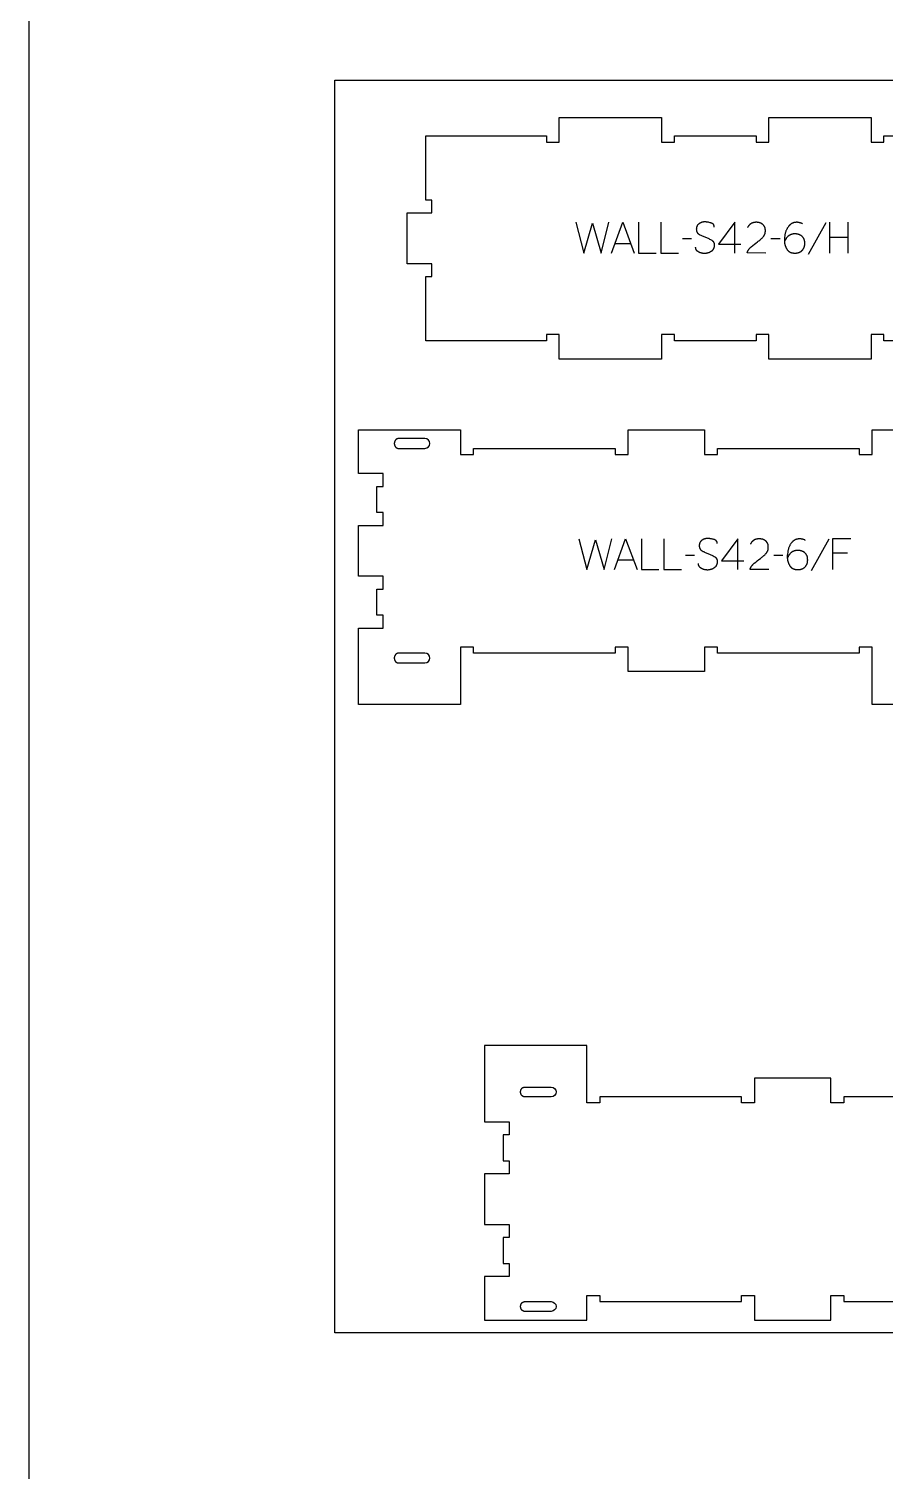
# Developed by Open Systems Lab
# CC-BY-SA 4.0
# Model space of a CAD drawing. Extents: x 0 to 4485, y 0 to 10771.
# Drawn here: x 0 to 833, y 4215 to 5619 of the extents above; entities that cross this region are included whole.
import ezdxf

# ---------------------------------------------------------------- set-up
doc = ezdxf.new("R2010")
doc.units = 0
for name, color, linetype in [('0_SHEET_SPRUCEPLY_2440X122', 1, 'CONTINUOUS'), ('1_ANYTOOL_1MMDEEP_LABELS_S', 2, 'CONTINUOUS'), ('3_ANYTOOL_CUTTHROUGH_INSID', 4, 'CONTINUOUS'), ('4_ANYTOOL_CUTTHROUGH_OUTSI', 5, 'CONTINUOUS'), ('DONOTCUT', 7, 'CONTINUOUS')]:
    doc.layers.add(name, color=color, linetype=linetype)

msp = doc.modelspace()

# ---------------------------------------------------------------- linework, layer by layer
at = {"layer": '0_SHEET_SPRUCEPLY_2440X122'}
msp.add_lwpolyline([(2737.9, 5569.4), (2737.9, 4349.4), (297.9, 4349.4), (297.9, 5569.4)], close=True, dxfattribs=at)
at = {"layer": '1_ANYTOOL_1MMDEEP_LABELS_S', "color": 2}
for points in [[(532.4, 5431), (540.1, 5401), (548.5, 5430.1), (557, 5401), (564.5, 5431)], [(567.1, 5401), (578, 5431), (589, 5401)], [(593.3, 5431), (593.3, 5401), (610.4, 5401)], [(615.1, 5431), (615.1, 5401), (632.2, 5401)], [(667.1, 5426.4), (667.1, 5426.6), (667.1, 5426.7), (667.1, 5426.8), (667.1, 5426.9), (667.1, 5426.9), (667.1, 5427), (667.1, 5427.1), (667.1, 5427.2), (667.1, 5427.3), (667, 5427.4), (667, 5427.5), (667, 5427.5), (667, 5427.6), (667, 5427.7), (666.9, 5427.8), (666.9, 5427.9), (666.9, 5427.9), (666.8, 5428), (666.8, 5428.1), (666.8, 5428.2), (666.7, 5428.2), (666.7, 5428.3), (666.7, 5428.4), (666.6, 5428.4), (666.6, 5428.5), (666.6, 5428.6), (666.5, 5428.7), (666.5, 5428.7), (666.4, 5428.8), (666.4, 5428.8), (666.3, 5428.9), (666.3, 5429), (666.2, 5429), (666.2, 5429.1), (666.1, 5429.2), (666, 5429.2), (666, 5429.3), (665.9, 5429.3), (665.9, 5429.4), (665.8, 5429.4), (665.7, 5429.5), (665.7, 5429.5), (665.6, 5429.6), (665.5, 5429.6), (665.4, 5429.7), (665.4, 5429.7), (665.3, 5429.8), (665.2, 5429.8), (665.1, 5429.9), (665.1, 5429.9), (665, 5429.9), (664.8, 5430), (664.6, 5430.1), (664.4, 5430.2), (664.3, 5430.3), (664.1, 5430.3), (663.9, 5430.4), (663, 5430.6), (662.2, 5430.8), (661.5, 5431), (660.7, 5431.1), (660.3, 5431.1), (659.9, 5431.2), (659.6, 5431.2), (659.2, 5431.3), (658.8, 5431.3), (658.5, 5431.3), (658.1, 5431.3), (657.7, 5431.3), (657.6, 5431.3), (657.4, 5431.3), (657.2, 5431.3), (657, 5431.3), (656.8, 5431.3), (656.6, 5431.3), (656.4, 5431.2), (656.2, 5431.2), (656, 5431.2), (655.9, 5431.1), (655.7, 5431.1), (655.5, 5431.1), (655.3, 5431), (655.1, 5431), (655, 5430.9), (654.8, 5430.9), (654.6, 5430.8), (654.4, 5430.7), (654.3, 5430.7), (654.1, 5430.6), (653.9, 5430.5), (653.8, 5430.5), (653.6, 5430.4), (653.4, 5430.3), (653.3, 5430.2), (653.1, 5430.1), (652.9, 5430), (652.8, 5429.9), (652.6, 5429.8), (652.4, 5429.7), (652.3, 5429.6), (652.1, 5429.5), (652, 5429.4), (651.8, 5429.3), (651.7, 5429.1), (651.6, 5429), (651.4, 5428.9), (651.3, 5428.8), (651.2, 5428.6), (651, 5428.5), (650.9, 5428.4), (650.8, 5428.2), (650.7, 5428.1), (650.6, 5427.9), (650.5, 5427.8), (650.4, 5427.6), (650.3, 5427.4), (650.3, 5427.3), (650.2, 5427.1), (650.1, 5427), (650.1, 5426.8), (650, 5426.6), (649.9, 5426.4), (649.9, 5426.3), (649.8, 5426.1), (649.8, 5425.9), (649.8, 5425.7), (649.7, 5425.5), (649.7, 5425.3), (649.7, 5425.1), (649.7, 5424.9), (649.7, 5424.7), (649.7, 5424.5), (649.6, 5424.3), (649.7, 5424.1), (649.7, 5423.9), (649.7, 5423.7), (649.7, 5423.5), (649.7, 5423.3), (649.7, 5423.1), (649.8, 5422.9), (649.8, 5422.7), (649.9, 5422.5), (649.9, 5422.3), (650, 5422.1), (650, 5422), (650.1, 5421.9), (650.1, 5421.8), (650.2, 5421.7), (650.2, 5421.6), (650.2, 5421.5), (650.3, 5421.5), (650.3, 5421.4), (650.4, 5421.3), (650.4, 5421.2), (650.4, 5421.1), (650.5, 5421.1), (650.5, 5421), (650.6, 5420.9), (650.6, 5420.8), (650.7, 5420.8), (650.8, 5420.7), (650.8, 5420.6), (650.9, 5420.5), (650.9, 5420.5), (651, 5420.4), (651, 5420.3), (651.1, 5420.3), (651.2, 5420.2), (651.2, 5420.1), (651.4, 5420), (651.5, 5419.9), (651.7, 5419.8), (651.8, 5419.7), (652, 5419.5), (652.1, 5419.4), (652.3, 5419.3), (652.5, 5419.2), (653.2, 5418.8), (653.9, 5418.5), (654.7, 5418.1), (655.4, 5417.7), (656.2, 5417.4), (657, 5417.1), (657.8, 5416.7), (658.6, 5416.4), (659.5, 5416.1), (660.3, 5415.8), (661.1, 5415.4), (661.8, 5415.1), (662.6, 5414.7), (663.3, 5414.3), (664, 5413.9), (664.7, 5413.5), (664.9, 5413.4), (665, 5413.3), (665.2, 5413.2), (665.2, 5413.1), (665.3, 5413), (665.4, 5413), (665.5, 5412.9), (665.5, 5412.8), (665.6, 5412.8), (665.7, 5412.7), (665.7, 5412.6), (665.8, 5412.6), (665.9, 5412.5), (665.9, 5412.4), (666, 5412.4), (666, 5412.3), (666.1, 5412.2), (666.1, 5412.1), (666.2, 5412.1), (666.2, 5412), (666.3, 5411.9), (666.3, 5411.8), (666.4, 5411.8), (666.4, 5411.7), (666.5, 5411.6), (666.5, 5411.5), (666.6, 5411.4), (666.6, 5411.4), (666.6, 5411.3), (666.7, 5411.2), (666.7, 5411.1), (666.7, 5411), (666.8, 5410.9), (666.8, 5410.8), (666.8, 5410.7), (666.9, 5410.7), (666.9, 5410.6), (666.9, 5410.4), (667, 5410.2), (667, 5410), (667.1, 5409.8), (667.1, 5409.6), (667.1, 5409.4), (667.1, 5409.2), (667.1, 5408.9), (667.1, 5408.7), (667.1, 5408.5), (667.1, 5408.3), (667.1, 5408), (667.1, 5407.8), (667, 5407.6), (667, 5407.4), (667, 5407.1), (666.9, 5406.9), (666.9, 5406.7), (666.8, 5406.5), (666.8, 5406.3), (666.7, 5406.1), (666.7, 5405.9), (666.6, 5405.7), (666.5, 5405.5), (666.4, 5405.3), (666.3, 5405.2), (666.2, 5405), (666.1, 5404.8), (666, 5404.6), (665.9, 5404.5), (665.8, 5404.3), (665.7, 5404.1), (665.6, 5404), (665.5, 5403.8), (665.3, 5403.7), (665.2, 5403.5), (665.1, 5403.4), (664.9, 5403.2), (664.8, 5403.1), (664.6, 5403), (664.4, 5402.9), (664.3, 5402.7), (664.1, 5402.6), (663.9, 5402.5), (663.6, 5402.3), (663.2, 5402.1), (662.8, 5401.9), (662.5, 5401.7), (662.1, 5401.5), (661.7, 5401.4), (661.5, 5401.3), (661.3, 5401.2), (661.1, 5401.2), (660.9, 5401.1), (660.7, 5401.1), (660.5, 5401), (660.4, 5401), (660.2, 5400.9), (660, 5400.9), (659.8, 5400.8), (659.6, 5400.8), (659.4, 5400.8), (659.2, 5400.7), (659, 5400.7), (658.6, 5400.7), (658.1, 5400.6), (657.7, 5400.6), (657.3, 5400.6), (656.9, 5400.6), (656.5, 5400.7), (656.1, 5400.7), (655.7, 5400.8), (655.3, 5400.8), (654.9, 5400.9), (654.5, 5401), (654.2, 5401.1), (653.8, 5401.2), (653.4, 5401.3), (653.1, 5401.5), (652.7, 5401.6), (652.4, 5401.8), (652, 5402), (651.7, 5402.2), (651.5, 5402.3), (651.3, 5402.4), (651.2, 5402.5), (651, 5402.6), (650.9, 5402.7), (650.7, 5402.8), (650.6, 5402.9), (650.5, 5403.1), (650.3, 5403.2), (650.2, 5403.3), (650.1, 5403.4), (650, 5403.6), (649.9, 5403.6), (649.9, 5403.7), (649.8, 5403.8), (649.8, 5403.9), (649.7, 5403.9), (649.7, 5404), (649.6, 5404.1), (649.6, 5404.1), (649.6, 5404.2), (649.5, 5404.3), (649.5, 5404.4), (649.4, 5404.4), (649.4, 5404.5), (649.4, 5404.6), (649.3, 5404.7), (649.3, 5404.7), (649.3, 5404.8), (649.2, 5404.9), (649.2, 5405), (649.2, 5405.1), (649.1, 5405.2), (649.1, 5405.4), (649.1, 5405.6), (649, 5405.7), (649, 5405.9), (649, 5406.1), (648.9, 5406.3), (648.9, 5406.5), (648.9, 5406.7), (648.9, 5406.8)], [(687.1, 5401), (687.2, 5431), (671.2, 5409.6)], [(717.4, 5401), (699.1, 5401.1), (699.2, 5401.5), (699.3, 5401.7), (699.4, 5402), (699.5, 5402.2), (699.5, 5402.4), (699.6, 5402.6), (699.7, 5402.8), (699.8, 5403), (699.9, 5403.2), (700, 5403.5), (700.2, 5403.7), (700.3, 5403.9), (700.4, 5404.1), (700.5, 5404.2), (700.6, 5404.4), (700.8, 5404.6), (700.9, 5404.8), (701, 5405), (701.2, 5405.2), (701.3, 5405.4), (701.5, 5405.6), (701.6, 5405.7), (701.8, 5405.9), (701.9, 5406.1), (702.1, 5406.2), (702.2, 5406.4), (702.4, 5406.6), (702.6, 5406.7), (702.8, 5406.9), (703.1, 5407.2), (704.6, 5408.4), (706.1, 5409.6), (707.6, 5410.8), (709.1, 5411.9), (709.9, 5412.5), (710.6, 5413), (711.3, 5413.6), (712, 5414.2), (712.7, 5414.8), (713.3, 5415.4), (713.9, 5416), (714.5, 5416.6), (714.7, 5416.8), (714.8, 5416.9), (715, 5417.1), (715.1, 5417.3), (715.2, 5417.4), (715.3, 5417.6), (715.5, 5417.8), (715.6, 5417.9), (715.7, 5418.1), (715.8, 5418.3), (715.9, 5418.5), (716, 5418.6), (716.1, 5418.8), (716.1, 5419), (716.2, 5419.2), (716.3, 5419.4), (716.4, 5419.6), (716.4, 5419.8), (716.5, 5420), (716.6, 5420.2), (716.6, 5420.4), (716.7, 5420.6), (716.7, 5420.8), (716.7, 5421), (716.8, 5421.2), (716.8, 5421.4), (716.8, 5421.6), (716.9, 5421.9), (716.9, 5422.1), (716.9, 5422.3), (716.9, 5422.5), (716.9, 5422.7), (716.9, 5423), (716.9, 5423.2), (716.9, 5423.5), (716.9, 5423.7), (716.8, 5424), (716.8, 5424.2), (716.8, 5424.4), (716.7, 5424.6), (716.7, 5424.9), (716.6, 5425.1), (716.6, 5425.3), (716.5, 5425.5), (716.5, 5425.7), (716.4, 5425.9), (716.3, 5426.1), (716.3, 5426.3), (716.2, 5426.5), (716.1, 5426.7), (716, 5426.9), (715.9, 5427), (715.8, 5427.2), (715.7, 5427.4), (715.6, 5427.5), (715.5, 5427.7), (715.3, 5427.9), (715.2, 5428), (715.1, 5428.2), (715, 5428.3), (714.8, 5428.5), (714.7, 5428.6), (714.5, 5428.7), (714.4, 5428.9), (714.2, 5429), (714, 5429.1), (713.9, 5429.3), (713.7, 5429.4), (713.5, 5429.5), (713.4, 5429.6), (713.2, 5429.7), (713, 5429.8), (712.8, 5429.9), (712.7, 5430), (712.5, 5430.1), (712.3, 5430.2), (712.1, 5430.2), (711.9, 5430.3), (711.7, 5430.4), (711.5, 5430.5), (711.3, 5430.5), (711.1, 5430.6), (710.9, 5430.6), (710.7, 5430.7), (710.5, 5430.7), (710.3, 5430.8), (710, 5430.8), (709.8, 5430.8), (709.6, 5430.9), (709.4, 5430.9), (709.1, 5430.9), (708.9, 5430.9), (708.7, 5431), (708.5, 5431), (708, 5431), (707.6, 5431), (707.3, 5431), (706.9, 5430.9), (706.6, 5430.9), (706.2, 5430.9), (705.9, 5430.8), (705.5, 5430.7), (705.2, 5430.7), (704.9, 5430.6), (704.8, 5430.5), (704.6, 5430.5), (704.5, 5430.4), (704.3, 5430.4), (704.2, 5430.3), (704, 5430.3), (703.9, 5430.2), (703.7, 5430.1), (703.6, 5430.1), (703.4, 5430), (703.3, 5429.9), (703.2, 5429.9), (703, 5429.8), (702.9, 5429.7), (702.8, 5429.6), (702.6, 5429.5), (702.5, 5429.5), (702.4, 5429.4), (702.3, 5429.3), (702.1, 5429.2), (702, 5429.1), (701.9, 5429), (701.8, 5428.9), (701.7, 5428.8), (701.5, 5428.7), (701.4, 5428.6), (701.3, 5428.5), (701.2, 5428.3), (701.1, 5428.2), (701, 5428.1), (700.9, 5428), (700.8, 5427.9), (700.6, 5427.6), (700.4, 5427.3), (700.2, 5427.1), (700, 5426.8), (699.8, 5426.5), (699.7, 5426.2), (699.5, 5425.9)], [(752.9, 5429.5), (752.6, 5429.7), (752.3, 5429.9), (751.9, 5430), (751.6, 5430.2), (751.2, 5430.3), (750.9, 5430.4), (750.5, 5430.5), (750.2, 5430.6), (749.8, 5430.7), (749.5, 5430.8), (749.1, 5430.8), (748.8, 5430.9), (748.4, 5430.9), (748.1, 5431), (747.7, 5431), (747.4, 5431), (747, 5431), (746.7, 5431), (746.4, 5430.9), (746.1, 5430.9), (745.8, 5430.9), (745.5, 5430.8), (745.2, 5430.8), (744.9, 5430.7), (744.7, 5430.7), (744.4, 5430.6), (744.1, 5430.5), (743.8, 5430.4), (743.6, 5430.3), (743.3, 5430.2), (743, 5430.1), (742.8, 5429.9), (742.5, 5429.8), (742.3, 5429.7), (742, 5429.5), (741.8, 5429.4), (741.6, 5429.2), (741.3, 5429), (741.1, 5428.8), (740.9, 5428.7), (740.7, 5428.5), (740.5, 5428.2), (740.3, 5428), (740, 5427.8), (739.8, 5427.6), (739.6, 5427.3), (739.5, 5427.1), (739.3, 5426.8), (738.9, 5426.3), (738.6, 5425.8), (738.2, 5425.3), (737.9, 5424.7), (737.6, 5424.2), (737.4, 5423.7), (737.1, 5423.1), (736.9, 5422.6), (736.7, 5422), (736.5, 5421.5), (736.3, 5420.9), (736.2, 5420.3), (736, 5419.8), (735.9, 5419.2), (735.8, 5418.6), (735.7, 5418), (735.5, 5416.2), (735.5, 5416), (735.4, 5415.7), (735.4, 5415.3), (735.4, 5415), (735.4, 5414.2), (735.4, 5413.4), (735.4, 5412.8), (735.4, 5412.2), (735.4, 5411.6), (735.5, 5411), (735.6, 5410.5), (735.7, 5409.9), (735.8, 5409.6), (735.8, 5409.4), (735.9, 5409.1), (736, 5408.8), (736, 5408.6), (736.1, 5408.3), (736.2, 5408), (736.3, 5407.8), (736.4, 5407.5), (736.5, 5407.2), (736.6, 5407), (736.7, 5406.7), (736.8, 5406.5), (736.9, 5406.2), (737.1, 5406), (737.2, 5405.7), (737.3, 5405.5), (737.5, 5405.2), (737.6, 5405), (737.7, 5404.8), (737.9, 5404.5), (738.1, 5404.3), (738.2, 5404.1), (738.4, 5403.9), (738.5, 5403.8), (738.6, 5403.7), (738.7, 5403.6), (738.7, 5403.5), (738.8, 5403.4), (738.9, 5403.3), (739, 5403.2), (739.1, 5403.1), (739.2, 5403), (739.3, 5402.9), (739.4, 5402.9), (739.5, 5402.8), (739.6, 5402.7), (739.7, 5402.6), (739.9, 5402.5), (740, 5402.5), (740.1, 5402.4), (740.2, 5402.3), (740.3, 5402.2), (740.4, 5402.2), (740.7, 5402), (740.9, 5401.9), (741.2, 5401.8), (741.4, 5401.7), (741.7, 5401.6), (741.9, 5401.5), (742.2, 5401.4), (742.5, 5401.3), (742.8, 5401.3), (743.1, 5401.2), (743.4, 5401.2), (743.7, 5401.1), (744, 5401.1), (744.3, 5401), (744.6, 5401), (745, 5401), (745.3, 5401), (745.6, 5401), (745.9, 5401), (746.2, 5401), (746.5, 5401), (746.7, 5401), (747, 5401), (747.2, 5401.1), (747.5, 5401.1), (747.7, 5401.1), (748, 5401.2), (748.2, 5401.2), (748.4, 5401.3), (748.7, 5401.3), (748.9, 5401.4), (749.1, 5401.5), (749.4, 5401.6), (749.6, 5401.6), (749.8, 5401.7), (750, 5401.8), (750.2, 5401.9), (750.4, 5402), (750.6, 5402.1), (750.8, 5402.2), (751, 5402.3), (751.2, 5402.4), (751.4, 5402.6), (751.6, 5402.7), (751.8, 5402.8), (751.9, 5403), (752.1, 5403.1), (752.3, 5403.3), (752.4, 5403.4), (752.6, 5403.6), (752.8, 5403.8), (752.9, 5403.9), (753.1, 5404.1), (753.2, 5404.3), (753.4, 5404.4), (753.5, 5404.6), (753.6, 5404.8), (753.7, 5405), (753.9, 5405.2), (754, 5405.4), (754.1, 5405.6), (754.2, 5405.8), (754.3, 5406), (754.4, 5406.2), (754.5, 5406.4), (754.6, 5406.6), (754.6, 5406.8), (754.7, 5407.1), (754.8, 5407.3), (754.8, 5407.5), (754.9, 5407.7), (755, 5408), (755, 5408.2), (755, 5408.5), (755.1, 5408.7), (755.1, 5408.9), (755.1, 5409.2), (755.2, 5409.4), (755.2, 5409.7), (755.2, 5410), (755.2, 5410.2), (755.2, 5410.5), (755.2, 5410.8), (755.2, 5411), (755.2, 5411.3), (755.2, 5411.6), (755.1, 5411.8), (755.1, 5412.1), (755.1, 5412.3), (755, 5412.6), (755, 5412.8), (754.9, 5413), (754.9, 5413.3), (754.8, 5413.5), (754.8, 5413.7), (754.7, 5413.9), (754.6, 5414.2), (754.5, 5414.4), (754.5, 5414.6), (754.4, 5414.8), (754.3, 5415), (754.2, 5415.2), (754.1, 5415.4), (753.9, 5415.6), (753.8, 5415.8), (753.7, 5415.9), (753.6, 5416.1), (753.5, 5416.3), (753.3, 5416.5), (753.2, 5416.6), (753, 5416.8), (752.9, 5417), (752.7, 5417.1), (752.5, 5417.3), (752.4, 5417.4), (752.2, 5417.6), (752, 5417.7), (751.9, 5417.8), (751.7, 5418), (751.5, 5418.1), (751.3, 5418.2), (751.1, 5418.3), (750.9, 5418.4), (750.7, 5418.5), (750.5, 5418.6), (750.3, 5418.7), (750.1, 5418.8), (749.9, 5418.9), (749.7, 5419), (749.5, 5419.1), (749.3, 5419.1), (749, 5419.2), (748.8, 5419.3), (748.6, 5419.3), (748.4, 5419.4), (748.1, 5419.4), (747.9, 5419.5), (747.6, 5419.5), (747.4, 5419.5), (747.2, 5419.6), (746.9, 5419.6), (746.7, 5419.6), (746.4, 5419.6), (746.1, 5419.7), (745.9, 5419.7), (745.6, 5419.7), (745.1, 5419.7), (744.7, 5419.6), (744.4, 5419.6), (744.2, 5419.6), (744, 5419.6), (743.8, 5419.5), (743.6, 5419.5), (743.4, 5419.5), (743.2, 5419.4), (742.9, 5419.4), (742.7, 5419.3), (742.5, 5419.3), (742.3, 5419.2), (742.1, 5419.2), (742, 5419.1), (741.8, 5419.1), (741.6, 5419), (741.4, 5418.9), (741.2, 5418.8), (741, 5418.8), (740.9, 5418.7), (740.7, 5418.6), (740.5, 5418.5), (740.4, 5418.4), (740.2, 5418.3), (740, 5418.2), (739.9, 5418.1), (739.7, 5418), (739.6, 5417.9), (739.4, 5417.7), (739.3, 5417.6), (739.1, 5417.5), (739, 5417.4), (738.8, 5417.2), (738.5, 5417), (738.3, 5416.7), (738, 5416.4), (737.7, 5416), (737.5, 5415.7), (737.2, 5415.4), (737, 5415), (736.7, 5414.7), (736.5, 5414.3), (736.3, 5413.9), (736, 5413.5), (735.8, 5413), (735.6, 5412.6), (735.4, 5412.2)], [(775.8, 5430.5), (758.6, 5399.7)], [(779.2, 5431), (779.2, 5401)], [(797.5, 5401), (797.5, 5431)], [(570.6, 5410.5), (585.5, 5410.5)], [(644.9, 5414.9), (636.1, 5414.8)], [(671.2, 5409.6), (692.9, 5409.6)], [(731.1, 5414.9), (722.3, 5414.8)], [(797.5, 5416.3), (779.2, 5416.3)], [(535.2, 5122.7), (543, 5092.7), (551.4, 5121.8), (559.9, 5092.7), (567.4, 5122.7)], [(570, 5092.7), (580.8, 5122.7), (591.9, 5092.7)], [(596.2, 5122.7), (596.2, 5092.7), (613.3, 5092.7)], [(618, 5122.7), (618, 5092.7), (635.1, 5092.7)], [(670, 5118.1), (670, 5118.3), (670, 5118.4), (670, 5118.5), (670, 5118.6), (670, 5118.6), (669.9, 5118.7), (669.9, 5118.8), (669.9, 5118.9), (669.9, 5119), (669.9, 5119.1), (669.9, 5119.2), (669.8, 5119.2), (669.8, 5119.3), (669.8, 5119.4), (669.8, 5119.5), (669.8, 5119.6), (669.7, 5119.6), (669.7, 5119.7), (669.7, 5119.8), (669.6, 5119.9), (669.6, 5119.9), (669.6, 5120), (669.5, 5120.1), (669.5, 5120.2), (669.4, 5120.2), (669.4, 5120.3), (669.4, 5120.4), (669.3, 5120.4), (669.3, 5120.5), (669.2, 5120.5), (669.2, 5120.6), (669.1, 5120.7), (669.1, 5120.7), (669, 5120.8), (668.9, 5120.9), (668.9, 5120.9), (668.8, 5121), (668.8, 5121), (668.7, 5121.1), (668.6, 5121.1), (668.6, 5121.2), (668.5, 5121.2), (668.4, 5121.3), (668.4, 5121.3), (668.3, 5121.4), (668.2, 5121.4), (668.1, 5121.5), (668.1, 5121.5), (668, 5121.6), (667.9, 5121.6), (667.8, 5121.7), (667.6, 5121.7), (667.5, 5121.8), (667.3, 5121.9), (667.1, 5122), (666.9, 5122), (666.7, 5122.1), (665.9, 5122.3), (665.1, 5122.5), (664.3, 5122.7), (663.5, 5122.8), (663.2, 5122.8), (662.8, 5122.9), (662.4, 5122.9), (662, 5123), (661.7, 5123), (661.3, 5123), (661, 5123), (660.6, 5123), (660.4, 5123), (660.2, 5123), (660, 5123), (659.8, 5123), (659.6, 5123), (659.4, 5123), (659.3, 5122.9), (659.1, 5122.9), (658.9, 5122.9), (658.7, 5122.8), (658.5, 5122.8), (658.3, 5122.8), (658.2, 5122.7), (658, 5122.7), (657.8, 5122.6), (657.6, 5122.6), (657.5, 5122.5), (657.3, 5122.4), (657.1, 5122.4), (656.9, 5122.3), (656.8, 5122.2), (656.6, 5122.2), (656.4, 5122.1), (656.3, 5122), (656.1, 5121.9), (655.9, 5121.8), (655.8, 5121.7), (655.6, 5121.6), (655.5, 5121.5), (655.3, 5121.4), (655.1, 5121.3), (655, 5121.2), (654.8, 5121.1), (654.7, 5121), (654.5, 5120.8), (654.4, 5120.7), (654.3, 5120.6), (654.1, 5120.5), (654, 5120.3), (653.9, 5120.2), (653.8, 5120.1), (653.7, 5119.9), (653.6, 5119.8), (653.5, 5119.6), (653.4, 5119.5), (653.3, 5119.3), (653.2, 5119.2), (653.1, 5119), (653, 5118.8), (653, 5118.7), (652.9, 5118.5), (652.8, 5118.3), (652.8, 5118.1), (652.7, 5118), (652.7, 5117.8), (652.7, 5117.6), (652.6, 5117.4), (652.6, 5117.2), (652.6, 5117), (652.5, 5116.8), (652.5, 5116.6), (652.5, 5116.4), (652.5, 5116.2), (652.5, 5116), (652.5, 5115.8), (652.5, 5115.6), (652.5, 5115.4), (652.5, 5115.2), (652.6, 5115), (652.6, 5114.8), (652.6, 5114.6), (652.7, 5114.4), (652.7, 5114.2), (652.8, 5114), (652.8, 5113.8), (652.9, 5113.7), (652.9, 5113.6), (653, 5113.5), (653, 5113.4), (653, 5113.3), (653.1, 5113.2), (653.1, 5113.2), (653.2, 5113.1), (653.2, 5113), (653.2, 5112.9), (653.3, 5112.8), (653.3, 5112.8), (653.4, 5112.7), (653.4, 5112.6), (653.5, 5112.5), (653.5, 5112.5), (653.6, 5112.4), (653.7, 5112.3), (653.7, 5112.3), (653.8, 5112.2), (653.8, 5112.1), (653.9, 5112), (654, 5112), (654, 5111.9), (654.1, 5111.8), (654.2, 5111.7), (654.4, 5111.6), (654.5, 5111.5), (654.7, 5111.4), (654.8, 5111.3), (655, 5111.1), (655.2, 5111), (655.3, 5110.9), (656, 5110.5), (656.8, 5110.2), (657.5, 5109.8), (658.3, 5109.4), (659.1, 5109.1), (659.9, 5108.8), (660.7, 5108.4), (661.5, 5108.1), (662.3, 5107.8), (663.1, 5107.5), (663.9, 5107.1), (664.7, 5106.8), (665.4, 5106.4), (666.1, 5106), (666.9, 5105.6), (667.5, 5105.2), (667.7, 5105.1), (667.9, 5105), (668, 5104.9), (668.1, 5104.8), (668.2, 5104.7), (668.2, 5104.7), (668.3, 5104.6), (668.4, 5104.5), (668.4, 5104.5), (668.5, 5104.4), (668.6, 5104.3), (668.6, 5104.3), (668.7, 5104.2), (668.8, 5104.1), (668.8, 5104.1), (668.9, 5104), (668.9, 5103.9), (669, 5103.9), (669, 5103.8), (669.1, 5103.7), (669.1, 5103.6), (669.2, 5103.5), (669.2, 5103.5), (669.3, 5103.4), (669.3, 5103.3), (669.4, 5103.2), (669.4, 5103.1), (669.5, 5103.1), (669.5, 5103), (669.5, 5102.9), (669.6, 5102.8), (669.6, 5102.7), (669.6, 5102.6), (669.7, 5102.5), (669.7, 5102.4), (669.7, 5102.4), (669.7, 5102.3), (669.8, 5102.1), (669.8, 5101.9), (669.9, 5101.7), (669.9, 5101.5), (669.9, 5101.3), (669.9, 5101.1), (670, 5100.9), (670, 5100.7), (670, 5100.4), (670, 5100.2), (670, 5100), (669.9, 5099.8), (669.9, 5099.5), (669.9, 5099.3), (669.9, 5099.1), (669.8, 5098.8), (669.8, 5098.6), (669.7, 5098.4), (669.7, 5098.2), (669.6, 5098), (669.6, 5097.8), (669.5, 5097.6), (669.4, 5097.4), (669.4, 5097.2), (669.3, 5097), (669.2, 5096.9), (669.1, 5096.7), (669, 5096.5), (668.9, 5096.3), (668.8, 5096.2), (668.7, 5096), (668.6, 5095.8), (668.4, 5095.7), (668.3, 5095.5), (668.2, 5095.4), (668, 5095.2), (667.9, 5095.1), (667.8, 5095), (667.6, 5094.8), (667.4, 5094.7), (667.3, 5094.6), (667.1, 5094.4), (666.9, 5094.3), (666.8, 5094.2), (666.4, 5094), (666, 5093.8), (665.7, 5093.6), (665.3, 5093.4), (664.9, 5093.2), (664.6, 5093.1), (664.4, 5093), (664.2, 5092.9), (664, 5092.9), (663.8, 5092.8), (663.6, 5092.8), (663.4, 5092.7), (663.2, 5092.7), (663, 5092.6), (662.8, 5092.6), (662.6, 5092.5), (662.4, 5092.5), (662.2, 5092.5), (662, 5092.4), (661.8, 5092.4), (661.4, 5092.4), (661, 5092.3), (660.6, 5092.3), (660.2, 5092.3), (659.8, 5092.4), (659.4, 5092.4), (659, 5092.4), (658.6, 5092.5), (658.2, 5092.5), (657.8, 5092.6), (657.4, 5092.7), (657, 5092.8), (656.6, 5092.9), (656.3, 5093), (655.9, 5093.2), (655.6, 5093.3), (655.2, 5093.5), (654.9, 5093.7), (654.5, 5093.9), (654.3, 5094), (654.2, 5094.1), (654, 5094.2), (653.9, 5094.3), (653.7, 5094.4), (653.6, 5094.5), (653.4, 5094.6), (653.3, 5094.8), (653.2, 5094.9), (653.1, 5095), (652.9, 5095.1), (652.8, 5095.3), (652.8, 5095.3), (652.7, 5095.4), (652.7, 5095.5), (652.6, 5095.6), (652.6, 5095.6), (652.5, 5095.7), (652.5, 5095.8), (652.5, 5095.8), (652.4, 5095.9), (652.4, 5096), (652.3, 5096.1), (652.3, 5096.1), (652.3, 5096.2), (652.2, 5096.3), (652.2, 5096.4), (652.2, 5096.4), (652.1, 5096.5), (652.1, 5096.6), (652.1, 5096.7), (652, 5096.8), (652, 5096.9), (651.9, 5097.1), (651.9, 5097.3), (651.9, 5097.4), (651.8, 5097.6), (651.8, 5097.8), (651.8, 5098), (651.8, 5098.2), (651.8, 5098.4), (651.8, 5098.6)], [(690, 5092.7), (690, 5122.7), (674, 5101.3)], [(720.2, 5092.7), (701.9, 5092.8), (702.1, 5093.2), (702.1, 5093.4), (702.2, 5093.7), (702.3, 5093.9), (702.4, 5094.1), (702.5, 5094.3), (702.6, 5094.5), (702.7, 5094.7), (702.8, 5095), (702.9, 5095.2), (703, 5095.4), (703.1, 5095.6), (703.2, 5095.8), (703.4, 5096), (703.5, 5096.1), (703.6, 5096.3), (703.7, 5096.5), (703.9, 5096.7), (704, 5096.9), (704.2, 5097.1), (704.3, 5097.3), (704.5, 5097.4), (704.6, 5097.6), (704.8, 5097.8), (704.9, 5097.9), (705.1, 5098.1), (705.3, 5098.3), (705.4, 5098.4), (705.6, 5098.6), (706, 5098.9), (707.4, 5100.1), (708.9, 5101.3), (710.4, 5102.5), (712, 5103.6), (712.7, 5104.2), (713.4, 5104.7), (714.2, 5105.3), (714.8, 5105.9), (715.5, 5106.5), (716.2, 5107.1), (716.8, 5107.7), (717.4, 5108.3), (717.5, 5108.5), (717.7, 5108.6), (717.8, 5108.8), (717.9, 5109), (718.1, 5109.1), (718.2, 5109.3), (718.3, 5109.5), (718.4, 5109.6), (718.5, 5109.8), (718.6, 5110), (718.7, 5110.2), (718.8, 5110.4), (718.9, 5110.5), (719, 5110.7), (719.1, 5110.9), (719.2, 5111.1), (719.2, 5111.3), (719.3, 5111.5), (719.4, 5111.7), (719.4, 5111.9), (719.5, 5112.1), (719.5, 5112.3), (719.6, 5112.5), (719.6, 5112.7), (719.6, 5112.9), (719.7, 5113.1), (719.7, 5113.3), (719.7, 5113.6), (719.7, 5113.8), (719.7, 5114), (719.7, 5114.2), (719.7, 5114.5), (719.7, 5114.7), (719.7, 5114.9), (719.7, 5115.2), (719.7, 5115.4), (719.7, 5115.7), (719.7, 5115.9), (719.6, 5116.1), (719.6, 5116.3), (719.5, 5116.6), (719.5, 5116.8), (719.4, 5117), (719.4, 5117.2), (719.3, 5117.4), (719.3, 5117.6), (719.2, 5117.8), (719.1, 5118), (719, 5118.2), (718.9, 5118.4), (718.8, 5118.6), (718.8, 5118.7), (718.7, 5118.9), (718.5, 5119.1), (718.4, 5119.2), (718.3, 5119.4), (718.2, 5119.6), (718.1, 5119.7), (717.9, 5119.9), (717.8, 5120), (717.7, 5120.2), (717.5, 5120.3), (717.4, 5120.4), (717.2, 5120.6), (717.1, 5120.7), (716.9, 5120.8), (716.7, 5121), (716.6, 5121.1), (716.4, 5121.2), (716.2, 5121.3), (716, 5121.4), (715.9, 5121.5), (715.7, 5121.6), (715.5, 5121.7), (715.3, 5121.8), (715.1, 5121.9), (714.9, 5121.9), (714.7, 5122), (714.5, 5122.1), (714.4, 5122.2), (714.1, 5122.2), (713.9, 5122.3), (713.7, 5122.3), (713.5, 5122.4), (713.3, 5122.4), (713.1, 5122.5), (712.9, 5122.5), (712.7, 5122.5), (712.4, 5122.6), (712.2, 5122.6), (712, 5122.6), (711.8, 5122.6), (711.5, 5122.7), (711.3, 5122.7), (710.8, 5122.7), (710.5, 5122.7), (710.1, 5122.7), (709.7, 5122.6), (709.4, 5122.6), (709.1, 5122.6), (708.7, 5122.5), (708.4, 5122.4), (708.1, 5122.4), (707.8, 5122.3), (707.6, 5122.2), (707.5, 5122.2), (707.3, 5122.1), (707.2, 5122.1), (707, 5122), (706.9, 5122), (706.7, 5121.9), (706.6, 5121.8), (706.4, 5121.8), (706.3, 5121.7), (706.2, 5121.6), (706, 5121.6), (705.9, 5121.5), (705.7, 5121.4), (705.6, 5121.3), (705.5, 5121.2), (705.4, 5121.2), (705.2, 5121.1), (705.1, 5121), (705, 5120.9), (704.9, 5120.8), (704.7, 5120.7), (704.6, 5120.6), (704.5, 5120.5), (704.4, 5120.4), (704.3, 5120.3), (704.2, 5120.2), (704.1, 5120), (703.9, 5119.9), (703.8, 5119.8), (703.7, 5119.7), (703.6, 5119.6), (703.4, 5119.3), (703.2, 5119), (703, 5118.8), (702.9, 5118.5), (702.7, 5118.2), (702.5, 5117.9), (702.3, 5117.6)], [(755.8, 5121.2), (755.4, 5121.4), (755.1, 5121.6), (754.8, 5121.7), (754.4, 5121.9), (754.1, 5122), (753.7, 5122.1), (753.4, 5122.2), (753, 5122.3), (752.7, 5122.4), (752.3, 5122.5), (752, 5122.5), (751.6, 5122.6), (751.3, 5122.6), (750.9, 5122.7), (750.6, 5122.7), (750.2, 5122.7), (749.9, 5122.7), (749.6, 5122.7), (749.3, 5122.6), (749, 5122.6), (748.7, 5122.6), (748.4, 5122.5), (748.1, 5122.5), (747.8, 5122.4), (747.5, 5122.4), (747.2, 5122.3), (747, 5122.2), (746.7, 5122.1), (746.4, 5122), (746.2, 5121.9), (745.9, 5121.8), (745.6, 5121.6), (745.4, 5121.5), (745.1, 5121.4), (744.9, 5121.2), (744.7, 5121.1), (744.4, 5120.9), (744.2, 5120.7), (744, 5120.5), (743.7, 5120.4), (743.5, 5120.2), (743.3, 5120), (743.1, 5119.7), (742.9, 5119.5), (742.7, 5119.3), (742.5, 5119), (742.3, 5118.8), (742.1, 5118.5), (741.7, 5118), (741.4, 5117.5), (741.1, 5117), (740.8, 5116.4), (740.5, 5115.9), (740.2, 5115.4), (740, 5114.8), (739.7, 5114.3), (739.5, 5113.7), (739.3, 5113.2), (739.2, 5112.6), (739, 5112), (738.9, 5111.5), (738.8, 5110.9), (738.7, 5110.3), (738.6, 5109.7), (738.4, 5107.9), (738.3, 5107.7), (738.3, 5107.4), (738.3, 5107), (738.2, 5106.7), (738.2, 5105.9), (738.2, 5105.1), (738.2, 5104.5), (738.2, 5103.9), (738.3, 5103.3), (738.4, 5102.8), (738.4, 5102.2), (738.5, 5101.6), (738.6, 5101.3), (738.7, 5101.1), (738.7, 5100.8), (738.8, 5100.5), (738.9, 5100.3), (739, 5100), (739, 5099.7), (739.1, 5099.5), (739.2, 5099.2), (739.3, 5098.9), (739.4, 5098.7), (739.5, 5098.4), (739.7, 5098.2), (739.8, 5097.9), (739.9, 5097.7), (740, 5097.4), (740.2, 5097.2), (740.3, 5097), (740.4, 5096.7), (740.6, 5096.5), (740.7, 5096.2), (740.9, 5096), (741.1, 5095.8), (741.2, 5095.6), (741.3, 5095.5), (741.4, 5095.4), (741.5, 5095.3), (741.6, 5095.2), (741.7, 5095.1), (741.8, 5095), (741.9, 5094.9), (742, 5094.8), (742.1, 5094.7), (742.2, 5094.6), (742.3, 5094.6), (742.4, 5094.5), (742.5, 5094.4), (742.6, 5094.3), (742.7, 5094.2), (742.8, 5094.2), (742.9, 5094.1), (743, 5094), (743.2, 5093.9), (743.3, 5093.9), (743.5, 5093.8), (743.8, 5093.6), (744, 5093.5), (744.3, 5093.4), (744.5, 5093.3), (744.8, 5093.2), (745.1, 5093.1), (745.3, 5093.1), (745.6, 5093), (745.9, 5092.9), (746.2, 5092.9), (746.5, 5092.8), (746.8, 5092.8), (747.2, 5092.7), (747.5, 5092.7), (747.8, 5092.7), (748.2, 5092.7), (748.5, 5092.7), (748.8, 5092.7), (749, 5092.7), (749.3, 5092.7), (749.6, 5092.7), (749.8, 5092.7), (750.1, 5092.8), (750.3, 5092.8), (750.6, 5092.8), (750.8, 5092.9), (751.1, 5092.9), (751.3, 5093), (751.5, 5093), (751.8, 5093.1), (752, 5093.2), (752.2, 5093.3), (752.4, 5093.3), (752.6, 5093.4), (752.9, 5093.5), (753.1, 5093.6), (753.3, 5093.7), (753.5, 5093.8), (753.7, 5093.9), (753.9, 5094), (754.1, 5094.2), (754.2, 5094.3), (754.4, 5094.4), (754.6, 5094.5), (754.8, 5094.7), (755, 5094.8), (755.1, 5095), (755.3, 5095.1), (755.5, 5095.3), (755.6, 5095.5), (755.8, 5095.6), (755.9, 5095.8), (756.1, 5096), (756.2, 5096.2), (756.3, 5096.3), (756.5, 5096.5), (756.6, 5096.7), (756.7, 5096.9), (756.8, 5097.1), (756.9, 5097.3), (757, 5097.5), (757.1, 5097.7), (757.2, 5097.9), (757.3, 5098.1), (757.4, 5098.3), (757.5, 5098.5), (757.6, 5098.8), (757.6, 5099), (757.7, 5099.2), (757.7, 5099.4), (757.8, 5099.7), (757.8, 5099.9), (757.9, 5100.2), (757.9, 5100.4), (758, 5100.6), (758, 5100.9), (758, 5101.1), (758, 5101.4), (758, 5101.7), (758.1, 5101.9), (758.1, 5102.2), (758.1, 5102.5), (758, 5102.7), (758, 5103), (758, 5103.3), (758, 5103.5), (758, 5103.8), (757.9, 5104), (757.9, 5104.3), (757.8, 5104.5), (757.8, 5104.7), (757.7, 5105), (757.7, 5105.2), (757.6, 5105.4), (757.5, 5105.6), (757.5, 5105.9), (757.4, 5106.1), (757.3, 5106.3), (757.2, 5106.5), (757.1, 5106.7), (757, 5106.9), (756.9, 5107.1), (756.8, 5107.3), (756.7, 5107.5), (756.6, 5107.6), (756.4, 5107.8), (756.3, 5108), (756.2, 5108.2), (756, 5108.3), (755.9, 5108.5), (755.7, 5108.7), (755.6, 5108.8), (755.4, 5109), (755.2, 5109.1), (755.1, 5109.3), (754.9, 5109.4), (754.7, 5109.5), (754.5, 5109.7), (754.3, 5109.8), (754.2, 5109.9), (754, 5110), (753.8, 5110.1), (753.6, 5110.2), (753.4, 5110.3), (753.2, 5110.4), (753, 5110.5), (752.8, 5110.6), (752.5, 5110.7), (752.3, 5110.8), (752.1, 5110.8), (751.9, 5110.9), (751.7, 5111), (751.4, 5111), (751.2, 5111.1), (751, 5111.1), (750.7, 5111.2), (750.5, 5111.2), (750.3, 5111.3), (750, 5111.3), (749.8, 5111.3), (749.5, 5111.3), (749.2, 5111.3), (749, 5111.4), (748.7, 5111.4), (748.5, 5111.4), (748, 5111.4), (747.5, 5111.3), (747.3, 5111.3), (747.1, 5111.3), (746.9, 5111.3), (746.6, 5111.2), (746.4, 5111.2), (746.2, 5111.2), (746, 5111.1), (745.8, 5111.1), (745.6, 5111), (745.4, 5111), (745.2, 5110.9), (745, 5110.9), (744.8, 5110.8), (744.6, 5110.8), (744.4, 5110.7), (744.2, 5110.6), (744.1, 5110.5), (743.9, 5110.5), (743.7, 5110.4), (743.5, 5110.3), (743.4, 5110.2), (743.2, 5110.1), (743, 5110), (742.9, 5109.9), (742.7, 5109.8), (742.6, 5109.7), (742.4, 5109.6), (742.3, 5109.4), (742.1, 5109.3), (742, 5109.2), (741.8, 5109.1), (741.7, 5108.9), (741.4, 5108.7), (741.1, 5108.4), (740.8, 5108.1), (740.6, 5107.8), (740.3, 5107.4), (740.1, 5107.1), (739.8, 5106.7), (739.6, 5106.4), (739.3, 5106), (739.1, 5105.6), (738.9, 5105.2), (738.7, 5104.8), (738.5, 5104.3), (738.3, 5103.9)], [(778.6, 5122.2), (761.4, 5091.4)], [(799.9, 5122.7), (782.2, 5122.7), (782.2, 5092.7)], [(573.4, 5102.2), (588.3, 5102.2)], [(647.7, 5106.6), (639, 5106.5)], [(674, 5101.3), (695.8, 5101.3)], [(733.9, 5106.6), (725.1, 5106.5)], [(796.7, 5108.7), (782.2, 5108.7)]]:
    msp.add_lwpolyline(points, dxfattribs=at)
at = {"layer": '3_ANYTOOL_CUTTHROUGH_INSID', "color": 4}
for points in [[(385.5, 5220.3), (359.7, 5220.3), (359.6, 5220.3), (359.5, 5220.3), (359.4, 5220.3), (359.3, 5220.3), (359.2, 5220.3), (359.1, 5220.2), (359, 5220.2), (358.9, 5220.2), (358.8, 5220.2), (358.7, 5220.2), (358.6, 5220.1), (358.5, 5220.1), (358.4, 5220.1), (358.4, 5220), (358.3, 5220), (358.2, 5219.9), (358.1, 5219.9), (358, 5219.8), (357.9, 5219.8), (357.8, 5219.7), (357.7, 5219.7), (357.6, 5219.6), (357.5, 5219.6), (357.4, 5219.5), (357.4, 5219.4), (357.3, 5219.3), (357.2, 5219.3), (357.1, 5219.2), (357, 5219.1), (357, 5219), (356.9, 5218.9), (356.8, 5218.9), (356.7, 5218.8), (356.7, 5218.7), (356.6, 5218.6), (356.5, 5218.5), (356.5, 5218.4), (356.4, 5218.3), (356.4, 5218.2), (356.3, 5218.1), (356.3, 5218), (356.2, 5217.9), (356.2, 5217.8), (356.1, 5217.7), (356.1, 5217.6), (356, 5217.5), (356, 5217.4), (356, 5217.3), (355.9, 5217.2), (355.9, 5217.1), (355.9, 5216.9), (355.9, 5216.8), (355.8, 5216.7), (355.8, 5216.6), (355.8, 5216.5), (355.8, 5216.4), (355.8, 5216.3), (355.7, 5216.2), (355.7, 5216.1), (355.7, 5216), (355.7, 5215.9), (355.7, 5215.8), (355.7, 5215.7), (355.7, 5215.5), (355.7, 5215.4), (355.7, 5215.3), (355.7, 5215.2), (355.7, 5215.1), (355.7, 5215), (355.7, 5214.9), (355.8, 5214.8), (355.8, 5214.7), (355.8, 5214.6), (355.8, 5214.5), (355.8, 5214.4), (355.9, 5214.3), (355.9, 5214.1), (355.9, 5214), (355.9, 5213.9), (356, 5213.8), (356, 5213.7), (356, 5213.6), (356.1, 5213.5), (356.1, 5213.4), (356.2, 5213.3), (356.2, 5213.2), (356.3, 5213.1), (356.3, 5213), (356.4, 5212.9), (356.4, 5212.8), (356.5, 5212.7), (356.5, 5212.6), (356.6, 5212.5), (356.7, 5212.4), (356.7, 5212.3), (356.8, 5212.2), (356.9, 5212.1), (357, 5212.1), (357, 5212), (357.1, 5211.9), (357.2, 5211.8), (357.3, 5211.7), (357.4, 5211.7), (357.4, 5211.6), (357.5, 5211.5), (357.6, 5211.5), (357.7, 5211.4), (357.8, 5211.4), (357.9, 5211.3), (358, 5211.2), (358.1, 5211.2), (358.2, 5211.2), (358.3, 5211.1), (358.4, 5211.1), (358.4, 5211), (358.5, 5211), (358.6, 5211), (358.7, 5210.9), (358.8, 5210.9), (358.9, 5210.9), (359, 5210.9), (359.1, 5210.8), (359.2, 5210.8), (359.3, 5210.8), (359.4, 5210.8), (359.5, 5210.8), (359.6, 5210.8), (359.7, 5210.8), (385.5, 5210.8, 1)], [(385.5, 5001.8, 1), (385.5, 5011.3), (359.7, 5011.3), (359.6, 5011.3), (359.5, 5011.3), (359.4, 5011.3), (359.3, 5011.3), (359.2, 5011.3), (359.1, 5011.2), (359, 5011.2), (358.9, 5011.2), (358.8, 5011.2), (358.7, 5011.2), (358.6, 5011.1), (358.5, 5011.1), (358.4, 5011.1), (358.4, 5011), (358.3, 5011), (358.2, 5010.9), (358.1, 5010.9), (358, 5010.8), (357.9, 5010.8), (357.8, 5010.7), (357.7, 5010.7), (357.6, 5010.6), (357.5, 5010.6), (357.4, 5010.5), (357.4, 5010.4), (357.3, 5010.3), (357.2, 5010.3), (357.1, 5010.2), (357, 5010.1), (357, 5010), (356.9, 5009.9), (356.8, 5009.9), (356.7, 5009.8), (356.7, 5009.7), (356.6, 5009.6), (356.5, 5009.5), (356.5, 5009.4), (356.4, 5009.3), (356.4, 5009.2), (356.3, 5009.1), (356.3, 5009), (356.2, 5008.9), (356.2, 5008.8), (356.1, 5008.7), (356.1, 5008.6), (356, 5008.5), (356, 5008.4), (356, 5008.3), (355.9, 5008.2), (355.9, 5008.1), (355.9, 5007.9), (355.9, 5007.8), (355.8, 5007.7), (355.8, 5007.6), (355.8, 5007.5), (355.8, 5007.4), (355.8, 5007.3), (355.7, 5007.2), (355.7, 5007.1), (355.7, 5007), (355.7, 5006.9), (355.7, 5006.8), (355.7, 5006.7), (355.7, 5006.5), (355.7, 5006.4), (355.7, 5006.3), (355.7, 5006.2), (355.7, 5006.1), (355.7, 5006), (355.7, 5005.9), (355.8, 5005.8), (355.8, 5005.7), (355.8, 5005.6), (355.8, 5005.5), (355.8, 5005.4), (355.9, 5005.3), (355.9, 5005.1), (355.9, 5005), (355.9, 5004.9), (356, 5004.8), (356, 5004.7), (356, 5004.6), (356.1, 5004.5), (356.1, 5004.4), (356.2, 5004.3), (356.2, 5004.2), (356.3, 5004.1), (356.3, 5004), (356.4, 5003.9), (356.4, 5003.8), (356.5, 5003.7), (356.5, 5003.6), (356.6, 5003.5), (356.7, 5003.4), (356.7, 5003.3), (356.8, 5003.2), (356.9, 5003.1), (357, 5003.1), (357, 5003), (357.1, 5002.9), (357.2, 5002.8), (357.3, 5002.7), (357.4, 5002.7), (357.4, 5002.6), (357.5, 5002.5), (357.6, 5002.5), (357.7, 5002.4), (357.8, 5002.4), (357.9, 5002.3), (358, 5002.2), (358.1, 5002.2), (358.2, 5002.2), (358.3, 5002.1), (358.4, 5002.1), (358.4, 5002), (358.5, 5002), (358.6, 5002), (358.7, 5001.9), (358.8, 5001.9), (358.9, 5001.9), (359, 5001.9), (359.1, 5001.8), (359.2, 5001.8), (359.3, 5001.8), (359.4, 5001.8), (359.5, 5001.8), (359.6, 5001.8), (359.7, 5001.8)], [(508.4, 4588.7, -1), (508.4, 4579.2), (482.6, 4579.2), (482.5, 4579.2), (482.4, 4579.2), (482.3, 4579.2), (482.2, 4579.2), (482.1, 4579.2), (482, 4579.2), (481.9, 4579.2), (481.8, 4579.3), (481.7, 4579.3), (481.6, 4579.3), (481.5, 4579.3), (481.4, 4579.4), (481.3, 4579.4), (481.2, 4579.4), (481.2, 4579.5), (481.1, 4579.5), (481, 4579.6), (480.9, 4579.6), (480.8, 4579.7), (480.7, 4579.7), (480.6, 4579.8), (480.5, 4579.9), (480.4, 4579.9), (480.3, 4580), (480.3, 4580.1), (480.2, 4580.1), (480.1, 4580.2), (480, 4580.3), (479.9, 4580.4), (479.9, 4580.4), (479.8, 4580.5), (479.7, 4580.6), (479.6, 4580.7), (479.6, 4580.8), (479.5, 4580.9), (479.4, 4581), (479.4, 4581.1), (479.3, 4581.2), (479.3, 4581.3), (479.2, 4581.4), (479.2, 4581.5), (479.1, 4581.6), (479.1, 4581.7), (479, 4581.8), (479, 4581.9), (478.9, 4582), (478.9, 4582.1), (478.9, 4582.2), (478.8, 4582.3), (478.8, 4582.4), (478.8, 4582.5), (478.7, 4582.6), (478.7, 4582.7), (478.7, 4582.9), (478.7, 4583), (478.7, 4583.1), (478.6, 4583.2), (478.6, 4583.3), (478.6, 4583.4), (478.6, 4583.5), (478.6, 4583.6), (478.6, 4583.7), (478.6, 4583.8), (478.6, 4583.9), (478.6, 4584), (478.6, 4584.1), (478.6, 4584.2), (478.6, 4584.3), (478.6, 4584.5), (478.6, 4584.6), (478.6, 4584.7), (478.7, 4584.8), (478.7, 4584.9), (478.7, 4585), (478.7, 4585.1), (478.7, 4585.2), (478.8, 4585.3), (478.8, 4585.4), (478.8, 4585.5), (478.9, 4585.6), (478.9, 4585.7), (478.9, 4585.9), (479, 4586), (479, 4586.1), (479.1, 4586.2), (479.1, 4586.3), (479.2, 4586.4), (479.2, 4586.5), (479.3, 4586.6), (479.3, 4586.7), (479.4, 4586.8), (479.4, 4586.9), (479.5, 4587), (479.6, 4587.1), (479.6, 4587.1), (479.7, 4587.2), (479.8, 4587.3), (479.9, 4587.4), (479.9, 4587.5), (480, 4587.6), (480.1, 4587.6), (480.2, 4587.7), (480.3, 4587.8), (480.3, 4587.9), (480.4, 4587.9), (480.5, 4588), (480.6, 4588.1), (480.7, 4588.1), (480.8, 4588.2), (480.9, 4588.2), (481, 4588.3), (481.1, 4588.3), (481.2, 4588.4), (481.2, 4588.4), (481.3, 4588.4), (481.4, 4588.5), (481.5, 4588.5), (481.6, 4588.5), (481.7, 4588.6), (481.8, 4588.6), (481.9, 4588.6), (482, 4588.6), (482.1, 4588.6), (482.2, 4588.7), (482.3, 4588.7), (482.4, 4588.7), (482.5, 4588.7), (482.6, 4588.7)], [(508.4, 4370.2), (482.6, 4370.2), (482.5, 4370.2), (482.4, 4370.2), (482.3, 4370.2), (482.2, 4370.2), (482.1, 4370.2), (482, 4370.2), (481.9, 4370.2), (481.8, 4370.3), (481.7, 4370.3), (481.6, 4370.3), (481.5, 4370.3), (481.4, 4370.4), (481.3, 4370.4), (481.2, 4370.4), (481.2, 4370.5), (481.1, 4370.5), (481, 4370.6), (480.9, 4370.6), (480.8, 4370.7), (480.7, 4370.7), (480.6, 4370.8), (480.5, 4370.9), (480.4, 4370.9), (480.3, 4371), (480.3, 4371.1), (480.2, 4371.1), (480.1, 4371.2), (480, 4371.3), (479.9, 4371.4), (479.9, 4371.4), (479.8, 4371.5), (479.7, 4371.6), (479.6, 4371.7), (479.6, 4371.8), (479.5, 4371.9), (479.4, 4372), (479.4, 4372.1), (479.3, 4372.2), (479.3, 4372.3), (479.2, 4372.4), (479.2, 4372.5), (479.1, 4372.6), (479.1, 4372.7), (479, 4372.8), (479, 4372.9), (478.9, 4373), (478.9, 4373.1), (478.9, 4373.2), (478.8, 4373.3), (478.8, 4373.4), (478.8, 4373.5), (478.7, 4373.6), (478.7, 4373.7), (478.7, 4373.9), (478.7, 4374), (478.7, 4374.1), (478.6, 4374.2), (478.6, 4374.3), (478.6, 4374.4), (478.6, 4374.5), (478.6, 4374.6), (478.6, 4374.7), (478.6, 4374.8), (478.6, 4374.9), (478.6, 4375), (478.6, 4375.1), (478.6, 4375.2), (478.6, 4375.3), (478.6, 4375.5), (478.6, 4375.6), (478.6, 4375.7), (478.7, 4375.8), (478.7, 4375.9), (478.7, 4376), (478.7, 4376.1), (478.7, 4376.2), (478.8, 4376.3), (478.8, 4376.4), (478.8, 4376.5), (478.9, 4376.6), (478.9, 4376.7), (478.9, 4376.9), (479, 4377), (479, 4377.1), (479.1, 4377.2), (479.1, 4377.3), (479.2, 4377.4), (479.2, 4377.5), (479.3, 4377.6), (479.3, 4377.7), (479.4, 4377.8), (479.4, 4377.9), (479.5, 4378), (479.6, 4378.1), (479.6, 4378.1), (479.7, 4378.2), (479.8, 4378.3), (479.9, 4378.4), (479.9, 4378.5), (480, 4378.6), (480.1, 4378.6), (480.2, 4378.7), (480.3, 4378.8), (480.3, 4378.9), (480.4, 4378.9), (480.5, 4379), (480.6, 4379.1), (480.7, 4379.1), (480.8, 4379.2), (480.9, 4379.2), (481, 4379.3), (481.1, 4379.3), (481.2, 4379.4), (481.2, 4379.4), (481.3, 4379.4), (481.4, 4379.5), (481.5, 4379.5), (481.6, 4379.5), (481.7, 4379.6), (481.8, 4379.6), (481.9, 4379.6), (482, 4379.6), (482.1, 4379.6), (482.2, 4379.7), (482.3, 4379.7), (482.4, 4379.7), (482.5, 4379.7), (482.6, 4379.7), (508.4, 4379.7, -1)]]:
    msp.add_lwpolyline(points, format="xyb", close=True, dxfattribs=at)
at = {"layer": '4_ANYTOOL_CUTTHROUGH_OUTSI', "color": 5}
for points in [[(949.8, 5315.6), (832.3, 5315.6), (832.3, 5321.6), (819.8, 5321.6), (819.8, 5297.6), (720.3, 5297.6), (720.3, 5321.6), (707.8, 5321.6), (707.8, 5315.6), (628.3, 5315.6), (628.3, 5321.6), (615.8, 5321.6), (615.8, 5297.6), (516.3, 5297.6), (516.3, 5321.6), (503.8, 5321.6), (503.8, 5315.6), (386.3, 5315.6), (386.3, 5378.1), (392.3, 5378.1), (392.3, 5390.6), (368.3, 5390.6), (368.3, 5440.1), (392.3, 5440.1), (392.3, 5452.6), (386.3, 5452.6), (386.3, 5515.1), (503.8, 5515.1), (503.8, 5509.1), (516.3, 5509.1), (516.3, 5533.1), (615.8, 5533.1), (615.8, 5509.1), (628.3, 5509.1), (628.3, 5515.1), (707.8, 5515.1), (707.8, 5509.1), (720.3, 5509.1), (720.3, 5533.1), (819.8, 5533.1), (819.8, 5509.1), (832.3, 5509.1), (832.3, 5515.1), (949.8, 5515.1)], [(1020.2, 4961.3), (820.7, 4961.3), (820.7, 5017.3), (808.2, 5017.3), (808.2, 5011.3), (670.2, 5011.3), (670.2, 5017.3), (657.7, 5017.3), (657.7, 4993.3), (583.2, 4993.3), (583.2, 5017.3), (570.7, 5017.3), (570.7, 5011.3), (432.7, 5011.3), (432.7, 5017.3), (420.2, 5017.3), (420.2, 5017), (420.2, 4961.3), (320.7, 4961.3), (320.7, 5035.8), (344.7, 5035.8), (344.7, 5048.3), (338.7, 5048.3), (338.7, 5073.8), (344.7, 5073.8), (344.7, 5086.3), (344.5, 5086.3), (320.7, 5086.3), (320.7, 5135.8), (344.7, 5135.8), (344.7, 5148.3), (338.7, 5148.3), (338.7, 5173.8), (344.7, 5173.8), (344.7, 5186.3), (320.7, 5186.3), (320.7, 5228.8), (420.2, 5228.8), (420.2, 5204.8), (432.5, 5204.8), (432.7, 5204.8), (432.7, 5210.8), (570.7, 5210.8), (570.7, 5204.8), (583.2, 5204.8), (583.2, 5228.8), (657.7, 5228.8), (657.7, 5204.8), (670.2, 5204.8), (670.2, 5210.8), (808.2, 5210.8), (808.2, 5210.8), (808.2, 5204.8), (808.5, 5204.8), (820.7, 5204.8), (820.7, 5228.8), (1020.2, 5228.8)], [(931.1, 4579.2), (793.1, 4579.2), (793.1, 4573.2), (780.6, 4573.2), (780.6, 4597.2), (706.1, 4597.2), (706.1, 4573.2), (693.6, 4573.2), (693.6, 4579.2), (555.6, 4579.2), (555.6, 4573.2), (543.1, 4573.2), (543.1, 4629.2), (443.6, 4629.2), (443.6, 4554.7), (467.6, 4554.7), (467.6, 4542.2), (461.6, 4542.2), (461.6, 4516.7), (467.6, 4516.7), (467.6, 4504.2), (443.6, 4504.2), (443.6, 4454.7), (467.6, 4454.7), (467.6, 4442.2), (461.6, 4442.2), (461.6, 4416.7), (467.6, 4416.7), (467.6, 4404.2), (443.6, 4404.2), (443.6, 4361.7), (543.1, 4361.7), (543.1, 4385.7), (555.6, 4385.7), (555.6, 4379.7), (693.6, 4379.7), (693.6, 4385.7), (706.1, 4385.7), (706.1, 4361.7), (780.6, 4361.7), (780.6, 4385.7), (793.1, 4385.7), (793.1, 4379.7), (931.1, 4379.7)]]:
    msp.add_lwpolyline(points, dxfattribs=at)
at = {"layer": 'DONOTCUT'}
msp.add_lwpolyline([(0, 0), (3183.4, 0), (3183.4, 7593.4), (0, 7593.4)], close=True, dxfattribs=at)

doc.saveas('drawing.dxf')
